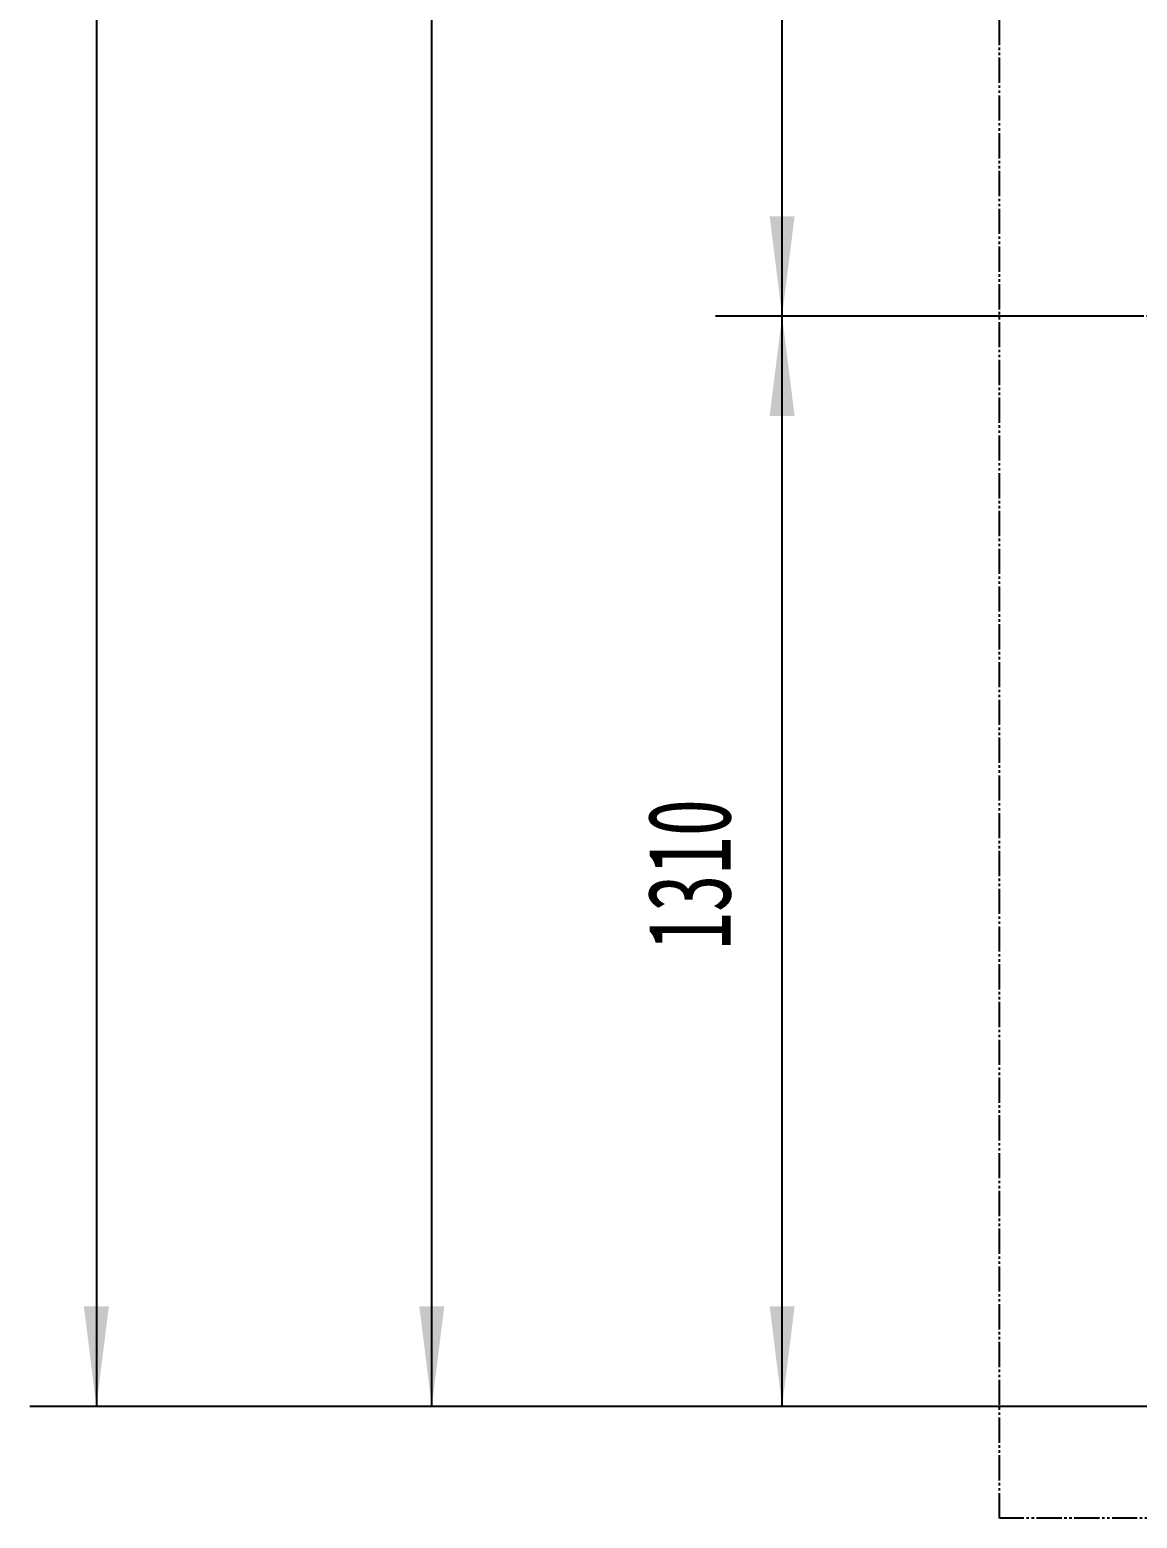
# Model space of a CAD drawing. Header units: millimetres. Extents: x -23892 to 57527, y -540 to 34444.
# Drawn here: x 2527 to 3846, y 3156 to 4930 of the extents above; entities that cross this region are included whole.
import ezdxf

# ---------------------------------------------------------------- set-up
doc = ezdxf.new("R2010")
doc.units = ezdxf.units.MM
doc.linetypes.add('EB_DASHDOT', pattern=[39, 30, -3, 3, -3])
doc.linetypes.add('EB_DASHDOTDOT', pattern=[45, 30, -3, 3, -3, 3, -3])
for name, color, linetype, lineweight in [('CAXA1', 1, 'EB_DASHDOT', 25), ('CAXA3', 7, 'Continuous', 25), ('CAXA4', 3, 'Continuous', 25)]:
    doc.layers.add(name, color=color, linetype=linetype, lineweight=lineweight)
doc.styles.add('标准', font='', dxfattribs={"width": 0.667})
doc.styles.get('标准').set_extended_font_data('FangSong')

msp = doc.modelspace()

# ---------------------------------------------------------------- hatches: boundary and pattern name
at = {"layer": 'CAXA4', "linetype": 'Continuous', "lineweight": 25}
for points in [[(3422.7841, 4588.4206), (3437.6566, 4707.4007), (3407.9116, 4707.4007)], [(3422.7841, 4588.4206), (3437.6566, 4469.4404), (3407.9116, 4469.4404)], [(2605.9996, 3289.5537), (2591.1271, 3408.5339), (2620.8721, 3408.5339)], [(3005.5136, 3289.5537), (3020.3861, 3408.5339), (2990.641, 3408.5339)], [(3422.7841, 3289.5537), (3437.6566, 3408.5339), (3407.9116, 3408.5339)]]:
    msp.add_hatch(color=3, dxfattribs=at).paths.add_polyline_path(points, flags=0)

# ---------------------------------------------------------------- linework, layer by layer
at = {"layer": 'CAXA1', "color": 1, "linetype": 'EB_DASHDOT', "lineweight": 25}
msp.add_line((4399.6422, 4588.4206), (3834.6101, 4588.4206), dxfattribs=at)
at = {"layer": 'CAXA3', "linetype": 'EB_DASHDOTDOT', "lineweight": 25}
for p, q in [((3681.8241, 3156.2934), (3681.8241, 7497.321)), ((6005.8093, 3156.2934), (3681.8241, 3156.2934))]:
    msp.add_line(p, q, dxfattribs=at)
at = {"layer": 'CAXA4', "color": 3, "linetype": 'Continuous', "lineweight": 25}
for p, q in [((2605.9996, 29762.6366), (2605.9996, 3289.5537)), ((3005.5136, 3289.5537), (3005.5136, 15187.5707)), ((3422.7841, 4588.4206), (3422.7841, 5629.497)), ((3834.6101, 4588.4206), (3343.464, 4588.4206)), ((3834.6101, 4588.4206), (3343.464, 4588.4206)), ((3422.7841, 3289.5537), (3422.7841, 4588.4206)), ((4013.4755, 3289.5537), (2526.6795, 3289.5537)), ((5798.1781, 3289.5537), (2926.1935, 3289.5537)), ((4013.4755, 3289.5537), (3343.464, 3289.5537))]:
    msp.add_line(p, q, dxfattribs=at)

# ---------------------------------------------------------------- texts
at = {"layer": 'CAXA4', "color": 3, "lineweight": 25, "style": '标准', "width": 0.667}
msp.add_text('1310', height=99.15014, rotation=90, dxfattribs=at).set_placement((3361.311, 3833.5124))

doc.saveas('drawing.dxf')
